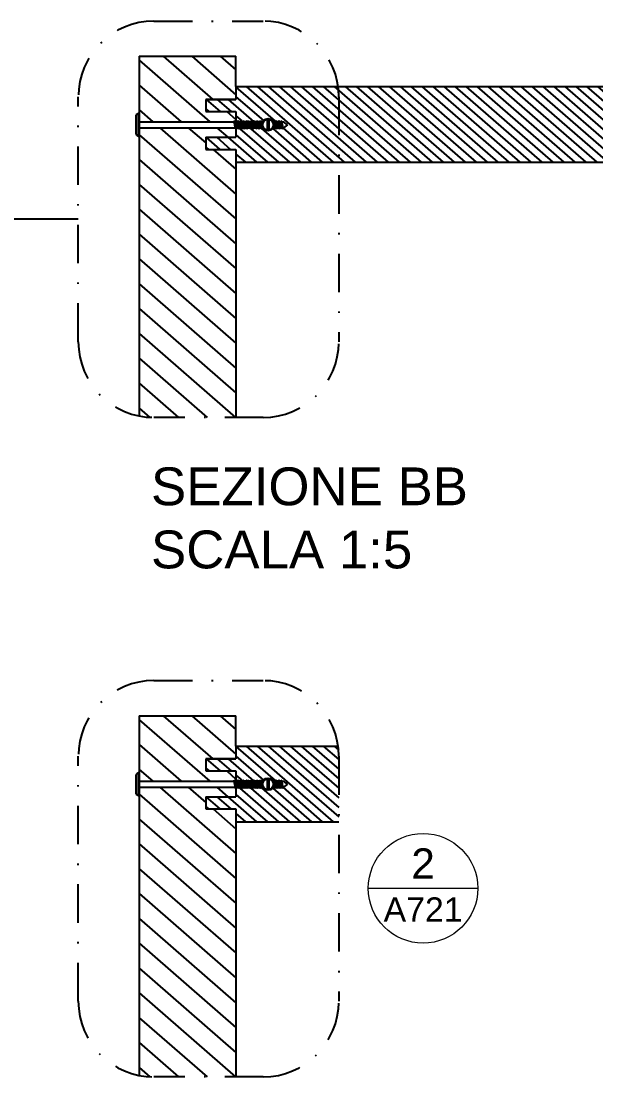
# Model space of a CAD drawing. Header units: millimetres. Extents: x -29 to 1292, y 25 to 454.
# Drawn here: x 201 to 239, y 62.1 to 131.8 of the extents above; entities that cross this region are included whole.
import ezdxf
from ezdxf.enums import TextEntityAlignment as Align

# ---------------------------------------------------------------- set-up
doc = ezdxf.new("R2010")
doc.units = ezdxf.units.MM
doc.linetypes.add('TRATTOPUNTO', pattern=[25.4, 12.7, -6.35, 0, -6.35])
doc.layers.get('0').update_dxf_attribs({"color": 70})
doc.layers.add('A-ANNO-SYMB', color=202, linetype='Continuous', lineweight=18)
for name, color, linetype in [('CONTORNO SEZIONI', 26, 'Continuous'), ('LINEE SEZIONATE', 5, 'Continuous'), ('SIMBOLI', 201, 'Continuous'), ('VITIGIUSTO', 61, 'Continuous')]:
    doc.layers.add(name, color=color, linetype=linetype)
doc.styles.add('ARIAL', font='arial.ttf')
doc.styles.get("Standard").update_dxf_attribs({"font": 'arial.ttf'})

# ---------------------------------------------------------------- blocks, each defined once
blk = doc.blocks.new('DETAGLI')
at = {"layer": 'A-ANNO-SYMB', "linetype": 'Continuous'}
blk.add_line((486.66, 356.17), (504.76, 356.17), dxfattribs=at)
blk.add_circle((495.71, 356.17), 9.05, dxfattribs=at)
for tag, p in [('TAVOLA', (495.71, 362.76)), ('SEZIONE', (495.71, 354.67))]:
    blk.add_attdef(tag, text='', height=5, dxfattribs=at).set_placement(p, align=Align.TOP_CENTER)

msp = doc.modelspace()

# ---------------------------------------------------------------- hatches: boundary and pattern name
h = msp.add_hatch()
h.set_pattern_fill('ANSI31', color=256, scale=0.39, angle=94)
h.set_pattern_definition([(139, (-511.7405, -56.5382), (-0.812365, -0.9345191), [])])
h.paths.add_polyline_path([(215.198, 127.515), (215.198, 129.515), (208.798, 129.515), (208.798, 125.193), (215.074, 125.193), (215.062, 125.258), (215.093, 125.251), (215.104, 125.193), (215.17, 125.193), (215.158, 125.258), (215.198, 125.249), (215.198, 125.865), (213.198, 125.865), (213.198, 126.665), (215.198, 126.665)])
h.paths.add_polyline_path([(215.198, 123.365), (213.198, 123.365), (213.198, 124.165), (215.198, 124.165), (215.198, 124.793), (215.179, 124.793), (215.185, 124.76), (215.176, 124.72), (215.16, 124.723), (215.147, 124.793), (208.798, 124.793), (208.798, 124.243), (208.798, 105.664), (215.198, 105.664)])
h = msp.add_hatch()
h.set_pattern_fill('ANSI31', color=256, scale=0.15, angle=94)
h.set_pattern_definition([(139, (-511.7405, -56.5382), (-0.3124481, -0.35943044), [])])
edge = h.paths.add_edge_path()
edge.add_line((263.736, 127.515), (215.198, 127.515))
edge.add_line((215.198, 127.515), (215.198, 126.665))
edge.add_line((215.198, 126.665), (213.198, 126.665))
edge.add_line((213.198, 126.665), (213.198, 125.865))
edge.add_line((213.198, 125.865), (215.198, 125.865))
edge.add_line((215.198, 125.865), (215.198, 125.207))
edge.add_line((215.198, 125.207), (215.2, 125.193))
edge.add_line((215.2, 125.193), (215.274, 125.193))
edge.add_line((215.274, 125.193), (215.262, 125.258))
edge.add_line((215.262, 125.258), (215.293, 125.251))
edge.add_line((215.293, 125.251), (215.304, 125.193))
edge.add_line((215.304, 125.193), (215.37, 125.193))
edge.add_line((215.37, 125.193), (215.358, 125.258))
edge.add_line((215.358, 125.258), (215.39, 125.251))
edge.add_line((215.39, 125.251), (215.4, 125.193))
edge.add_line((215.4, 125.193), (215.474, 125.193))
edge.add_line((215.474, 125.193), (215.462, 125.258))
edge.add_line((215.462, 125.258), (215.493, 125.251))
edge.add_line((215.493, 125.251), (215.504, 125.193))
edge.add_line((215.504, 125.193), (215.574, 125.193))
edge.add_line((215.574, 125.193), (215.562, 125.258))
edge.add_line((215.562, 125.258), (215.593, 125.251))
edge.add_line((215.593, 125.251), (215.604, 125.193))
edge.add_line((215.604, 125.193), (215.674, 125.193))
edge.add_line((215.674, 125.193), (215.662, 125.258))
edge.add_line((215.662, 125.258), (215.693, 125.251))
edge.add_line((215.693, 125.251), (215.704, 125.193))
edge.add_line((215.704, 125.193), (215.773, 125.193))
edge.add_line((215.773, 125.193), (215.761, 125.258))
edge.add_line((215.761, 125.258), (215.792, 125.251))
edge.add_line((215.792, 125.251), (215.803, 125.193))
edge.add_line((215.803, 125.193), (215.874, 125.193))
edge.add_line((215.874, 125.193), (215.862, 125.258))
edge.add_line((215.862, 125.258), (215.893, 125.251))
edge.add_line((215.893, 125.251), (215.904, 125.193))
edge.add_line((215.904, 125.193), (215.973, 125.193))
edge.add_line((215.973, 125.193), (215.961, 125.258))
edge.add_line((215.961, 125.258), (215.992, 125.251))
edge.add_line((215.992, 125.251), (216.003, 125.193))
edge.add_line((216.003, 125.193), (216.076, 125.193))
edge.add_line((216.076, 125.193), (216.064, 125.258))
edge.add_line((216.064, 125.258), (216.096, 125.251))
edge.add_line((216.096, 125.251), (216.106, 125.193))
edge.add_line((216.106, 125.193), (216.173, 125.193))
edge.add_line((216.173, 125.193), (216.161, 125.258))
edge.add_line((216.161, 125.258), (216.192, 125.251))
edge.add_line((216.192, 125.251), (216.203, 125.193))
edge.add_line((216.203, 125.193), (216.276, 125.193))
edge.add_line((216.276, 125.193), (216.264, 125.258))
edge.add_line((216.264, 125.258), (216.296, 125.251))
edge.add_line((216.296, 125.251), (216.306, 125.193))
edge.add_line((216.306, 125.193), (216.373, 125.193))
edge.add_line((216.373, 125.193), (216.361, 125.258))
edge.add_line((216.361, 125.258), (216.392, 125.251))
edge.add_line((216.392, 125.251), (216.403, 125.193))
edge.add_line((216.403, 125.193), (216.476, 125.193))
edge.add_line((216.476, 125.193), (216.464, 125.258))
edge.add_line((216.464, 125.258), (216.496, 125.251))
edge.add_line((216.496, 125.251), (216.506, 125.193))
edge.add_line((216.506, 125.193), (216.573, 125.193))
edge.add_line((216.573, 125.193), (216.561, 125.258))
edge.add_line((216.561, 125.258), (216.592, 125.251))
edge.add_line((216.592, 125.251), (216.603, 125.193))
edge.add_line((216.603, 125.193), (216.676, 125.193))
edge.add_line((216.676, 125.193), (216.664, 125.258))
edge.add_line((216.664, 125.258), (216.696, 125.251))
edge.add_line((216.696, 125.251), (216.706, 125.193))
edge.add_line((216.706, 125.193), (216.776, 125.193))
edge.add_line((216.776, 125.193), (216.765, 125.258))
edge.add_line((216.765, 125.258), (216.796, 125.251))
edge.add_line((216.796, 125.251), (216.807, 125.193))
edge.add_line((216.807, 125.193), (216.876, 125.193))
edge.add_line((216.876, 125.193), (216.864, 125.258))
edge.add_line((216.864, 125.258), (216.896, 125.251))
edge.add_line((216.896, 125.251), (216.906, 125.193))
edge.add_line((216.906, 125.193), (216.969, 125.193))
edge.add_arc((217.315, 124.993), 0.4, 141.16933, 150, ccw=False)
edge.add_line((217.003, 125.244), (217.002, 125.251))
edge.add_line((217.002, 125.251), (216.986, 125.255))
edge.add_line((216.986, 125.255), (216.978, 125.218))
edge.add_line((216.978, 125.218), (216.979, 125.21))
edge.add_arc((217.315, 124.993), 0.4, 140.03094, 147.07898, ccw=False)
edge.add_line((217.008, 125.25), (217.002, 125.251))
edge.add_line((217.002, 125.251), (217.003, 125.244))
edge.add_arc((217.315, 124.993), 0.4, 30, 141.16933, ccw=False)
edge.add_line((217.661, 125.193), (217.679, 125.193))
edge.add_line((217.679, 125.193), (217.667, 125.258))
edge.add_line((217.667, 125.258), (217.699, 125.251))
edge.add_line((217.699, 125.251), (217.709, 125.193))
edge.add_line((217.709, 125.193), (217.785, 125.193))
edge.add_line((217.785, 125.193), (217.773, 125.258))
edge.add_line((217.773, 125.258), (217.805, 125.251))
edge.add_line((217.805, 125.251), (217.816, 125.193))
edge.add_line((217.816, 125.193), (217.879, 125.193))
edge.add_line((217.879, 125.193), (217.867, 125.258))
edge.add_line((217.867, 125.258), (217.899, 125.251))
edge.add_line((217.899, 125.251), (217.909, 125.193))
edge.add_line((217.909, 125.193), (217.985, 125.193))
edge.add_line((217.985, 125.193), (217.973, 125.258))
edge.add_line((217.973, 125.258), (218.005, 125.251))
edge.add_line((218.005, 125.251), (218.016, 125.193))
edge.add_line((218.016, 125.193), (218.079, 125.193))
edge.add_line((218.079, 125.193), (218.067, 125.258))
edge.add_line((218.067, 125.258), (218.099, 125.251))
edge.add_line((218.099, 125.251), (218.109, 125.193))
edge.add_line((218.109, 125.193), (218.185, 125.193))
edge.add_line((218.185, 125.193), (218.173, 125.258))
edge.add_line((218.173, 125.258), (218.205, 125.251))
edge.add_line((218.205, 125.251), (218.216, 125.193))
edge.add_line((218.216, 125.193), (218.348, 125.193))
edge.add_line((218.348, 125.193), (218.598, 124.993))
edge.add_line((218.598, 124.993), (218.348, 124.793))
edge.add_line((218.348, 124.793), (218.29, 124.793))
edge.add_line((218.29, 124.793), (218.296, 124.76))
edge.add_line((218.296, 124.76), (218.287, 124.72))
edge.add_line((218.287, 124.72), (218.271, 124.723))
edge.add_line((218.271, 124.723), (218.258, 124.793))
edge.add_line((218.258, 124.793), (218.184, 124.793))
edge.add_line((218.184, 124.793), (218.19, 124.76))
edge.add_line((218.19, 124.76), (218.181, 124.72))
edge.add_line((218.181, 124.72), (218.165, 124.723))
edge.add_line((218.165, 124.723), (218.152, 124.793))
edge.add_line((218.152, 124.793), (218.09, 124.793))
edge.add_line((218.09, 124.793), (218.096, 124.76))
edge.add_line((218.096, 124.76), (218.087, 124.72))
edge.add_line((218.087, 124.72), (218.071, 124.723))
edge.add_line((218.071, 124.723), (218.058, 124.793))
edge.add_line((218.058, 124.793), (217.984, 124.793))
edge.add_line((217.984, 124.793), (217.99, 124.76))
edge.add_line((217.99, 124.76), (217.981, 124.72))
edge.add_line((217.981, 124.72), (217.965, 124.723))
edge.add_line((217.965, 124.723), (217.952, 124.793))
edge.add_line((217.952, 124.793), (217.89, 124.793))
edge.add_line((217.89, 124.793), (217.896, 124.76))
edge.add_line((217.896, 124.76), (217.887, 124.72))
edge.add_line((217.887, 124.72), (217.871, 124.723))
edge.add_line((217.871, 124.723), (217.858, 124.793))
edge.add_line((217.858, 124.793), (217.784, 124.793))
edge.add_line((217.784, 124.793), (217.79, 124.76))
edge.add_line((217.79, 124.76), (217.781, 124.72))
edge.add_line((217.781, 124.72), (217.765, 124.723))
edge.add_line((217.765, 124.723), (217.752, 124.793))
edge.add_line((217.752, 124.793), (217.69, 124.793))
edge.add_line((217.69, 124.793), (217.696, 124.76))
edge.add_line((217.696, 124.76), (217.687, 124.72))
edge.add_line((217.687, 124.72), (217.671, 124.723))
edge.add_line((217.671, 124.723), (217.659, 124.789))
edge.add_arc((217.315, 124.993), 0.4, 215.07897, 329.38193, ccw=False)
edge.add_line((216.988, 124.763), (216.978, 124.72))
edge.add_line((216.978, 124.72), (216.962, 124.723))
edge.add_line((216.962, 124.723), (216.949, 124.793))
edge.add_line((216.949, 124.793), (216.881, 124.793))
edge.add_line((216.881, 124.793), (216.887, 124.76))
edge.add_line((216.887, 124.76), (216.878, 124.72))
edge.add_line((216.878, 124.72), (216.862, 124.723))
edge.add_line((216.862, 124.723), (216.85, 124.793))
edge.add_line((216.85, 124.793), (216.781, 124.793))
edge.add_line((216.781, 124.793), (216.787, 124.76))
edge.add_line((216.787, 124.76), (216.778, 124.72))
edge.add_line((216.778, 124.72), (216.762, 124.723))
edge.add_line((216.762, 124.723), (216.749, 124.793))
edge.add_line((216.749, 124.793), (216.678, 124.793))
edge.add_line((216.678, 124.793), (216.684, 124.76))
edge.add_line((216.684, 124.76), (216.675, 124.72))
edge.add_line((216.675, 124.72), (216.659, 124.723))
edge.add_line((216.659, 124.723), (216.646, 124.793))
edge.add_line((216.646, 124.793), (216.581, 124.793))
edge.add_line((216.581, 124.793), (216.587, 124.76))
edge.add_line((216.587, 124.76), (216.578, 124.72))
edge.add_line((216.578, 124.72), (216.562, 124.723))
edge.add_line((216.562, 124.723), (216.549, 124.793))
edge.add_line((216.549, 124.793), (216.478, 124.793))
edge.add_line((216.478, 124.793), (216.484, 124.76))
edge.add_line((216.484, 124.76), (216.475, 124.72))
edge.add_line((216.475, 124.72), (216.459, 124.723))
edge.add_line((216.459, 124.723), (216.446, 124.793))
edge.add_line((216.446, 124.793), (216.381, 124.793))
edge.add_line((216.381, 124.793), (216.387, 124.76))
edge.add_line((216.387, 124.76), (216.378, 124.72))
edge.add_line((216.378, 124.72), (216.362, 124.723))
edge.add_line((216.362, 124.723), (216.349, 124.793))
edge.add_line((216.349, 124.793), (216.278, 124.793))
edge.add_line((216.278, 124.793), (216.284, 124.76))
edge.add_line((216.284, 124.76), (216.275, 124.72))
edge.add_line((216.275, 124.72), (216.259, 124.723))
edge.add_line((216.259, 124.723), (216.246, 124.793))
edge.add_line((216.246, 124.793), (216.181, 124.793))
edge.add_line((216.181, 124.793), (216.187, 124.76))
edge.add_line((216.187, 124.76), (216.178, 124.72))
edge.add_line((216.178, 124.72), (216.162, 124.723))
edge.add_line((216.162, 124.723), (216.149, 124.793))
edge.add_line((216.149, 124.793), (216.078, 124.793))
edge.add_line((216.078, 124.793), (216.084, 124.76))
edge.add_line((216.084, 124.76), (216.075, 124.72))
edge.add_line((216.075, 124.72), (216.059, 124.723))
edge.add_line((216.059, 124.723), (216.046, 124.793))
edge.add_line((216.046, 124.793), (215.979, 124.793))
edge.add_line((215.979, 124.793), (215.985, 124.76))
edge.add_line((215.985, 124.76), (215.976, 124.72))
edge.add_line((215.976, 124.72), (215.96, 124.723))
edge.add_line((215.96, 124.723), (215.947, 124.793))
edge.add_line((215.947, 124.793), (215.878, 124.793))
edge.add_line((215.878, 124.793), (215.884, 124.76))
edge.add_line((215.884, 124.76), (215.875, 124.72))
edge.add_line((215.875, 124.72), (215.859, 124.723))
edge.add_line((215.859, 124.723), (215.846, 124.793))
edge.add_line((215.846, 124.793), (215.779, 124.793))
edge.add_line((215.779, 124.793), (215.785, 124.76))
edge.add_line((215.785, 124.76), (215.776, 124.72))
edge.add_line((215.776, 124.72), (215.76, 124.723))
edge.add_line((215.76, 124.723), (215.747, 124.793))
edge.add_line((215.747, 124.793), (215.678, 124.793))
edge.add_line((215.678, 124.793), (215.684, 124.76))
edge.add_line((215.684, 124.76), (215.675, 124.72))
edge.add_line((215.675, 124.72), (215.659, 124.723))
edge.add_line((215.659, 124.723), (215.647, 124.793))
edge.add_line((215.647, 124.793), (215.579, 124.793))
edge.add_line((215.579, 124.793), (215.585, 124.76))
edge.add_line((215.585, 124.76), (215.576, 124.72))
edge.add_line((215.576, 124.72), (215.56, 124.723))
edge.add_line((215.56, 124.723), (215.547, 124.793))
edge.add_line((215.547, 124.793), (215.475, 124.793))
edge.add_line((215.475, 124.793), (215.481, 124.76))
edge.add_line((215.481, 124.76), (215.472, 124.72))
edge.add_line((215.472, 124.72), (215.456, 124.723))
edge.add_line((215.456, 124.723), (215.443, 124.793))
edge.add_line((215.443, 124.793), (215.379, 124.793))
edge.add_line((215.379, 124.793), (215.385, 124.76))
edge.add_line((215.385, 124.76), (215.376, 124.72))
edge.add_line((215.376, 124.72), (215.36, 124.723))
edge.add_line((215.36, 124.723), (215.347, 124.793))
edge.add_line((215.347, 124.793), (215.275, 124.793))
edge.add_line((215.275, 124.793), (215.281, 124.76))
edge.add_line((215.281, 124.76), (215.272, 124.72))
edge.add_line((215.272, 124.72), (215.256, 124.723))
edge.add_line((215.256, 124.723), (215.243, 124.793))
edge.add_line((215.243, 124.793), (215.198, 124.793))
edge.add_line((215.198, 124.793), (215.198, 124.165))
edge.add_line((215.198, 124.165), (213.198, 124.165))
edge.add_line((213.198, 124.165), (213.198, 123.365))
edge.add_line((213.198, 123.365), (215.198, 123.365))
edge.add_line((215.198, 123.365), (215.198, 122.515))
edge.add_line((215.198, 122.515), (263.736, 122.515))
edge.add_line((263.736, 122.515), (263.736, 127.515))
h = msp.add_hatch()
h.set_pattern_fill('ANSI31', color=256, scale=0.39, angle=94)
h.set_pattern_definition([(139, (-511.7405, -100.0895), (-0.812365, -0.9345191), [])])
h.paths.add_polyline_path([(215.198, 83.963), (215.198, 85.963), (208.798, 85.963), (208.798, 81.641), (215.074, 81.641), (215.062, 81.707), (215.093, 81.7), (215.104, 81.641), (215.17, 81.641), (215.158, 81.707), (215.198, 81.698), (215.198, 82.313), (213.198, 82.313), (213.198, 83.113), (215.198, 83.113)])
h.paths.add_polyline_path([(215.198, 79.813), (213.198, 79.813), (213.198, 80.613), (215.198, 80.613), (215.198, 81.241), (215.179, 81.241), (215.185, 81.209), (215.176, 81.168), (215.16, 81.172), (215.147, 81.241), (208.798, 81.241), (208.798, 80.691), (208.798, 62.112), (215.198, 62.112)])
h = msp.add_hatch()
h.set_pattern_fill('ANSI31', color=256, scale=0.15, angle=94)
h.set_pattern_definition([(139, (-511.7405, -100.0895), (-0.3124481, -0.35943044), [])])
edge = h.paths.add_edge_path()
edge.add_line((221.994, 83.963), (215.198, 83.963))
edge.add_line((215.198, 83.963), (215.198, 83.113))
edge.add_line((215.198, 83.113), (213.198, 83.113))
edge.add_line((213.198, 83.113), (213.198, 82.313))
edge.add_line((213.198, 82.313), (215.198, 82.313))
edge.add_line((215.198, 82.313), (215.198, 81.655))
edge.add_line((215.198, 81.655), (215.2, 81.641))
edge.add_line((215.2, 81.641), (215.274, 81.641))
edge.add_line((215.274, 81.641), (215.262, 81.707))
edge.add_line((215.262, 81.707), (215.293, 81.7))
edge.add_line((215.293, 81.7), (215.304, 81.641))
edge.add_line((215.304, 81.641), (215.37, 81.641))
edge.add_line((215.37, 81.641), (215.358, 81.707))
edge.add_line((215.358, 81.707), (215.39, 81.7))
edge.add_line((215.39, 81.7), (215.4, 81.641))
edge.add_line((215.4, 81.641), (215.474, 81.641))
edge.add_line((215.474, 81.641), (215.462, 81.707))
edge.add_line((215.462, 81.707), (215.493, 81.7))
edge.add_line((215.493, 81.7), (215.504, 81.641))
edge.add_line((215.504, 81.641), (215.574, 81.641))
edge.add_line((215.574, 81.641), (215.562, 81.707))
edge.add_line((215.562, 81.707), (215.593, 81.7))
edge.add_line((215.593, 81.7), (215.604, 81.641))
edge.add_line((215.604, 81.641), (215.674, 81.641))
edge.add_line((215.674, 81.641), (215.662, 81.707))
edge.add_line((215.662, 81.707), (215.693, 81.7))
edge.add_line((215.693, 81.7), (215.704, 81.641))
edge.add_line((215.704, 81.641), (215.773, 81.641))
edge.add_line((215.773, 81.641), (215.761, 81.707))
edge.add_line((215.761, 81.707), (215.792, 81.7))
edge.add_line((215.792, 81.7), (215.803, 81.641))
edge.add_line((215.803, 81.641), (215.874, 81.641))
edge.add_line((215.874, 81.641), (215.862, 81.707))
edge.add_line((215.862, 81.707), (215.893, 81.7))
edge.add_line((215.893, 81.7), (215.904, 81.641))
edge.add_line((215.904, 81.641), (215.973, 81.641))
edge.add_line((215.973, 81.641), (215.961, 81.707))
edge.add_line((215.961, 81.707), (215.992, 81.7))
edge.add_line((215.992, 81.7), (216.003, 81.641))
edge.add_line((216.003, 81.641), (216.076, 81.641))
edge.add_line((216.076, 81.641), (216.064, 81.707))
edge.add_line((216.064, 81.707), (216.096, 81.7))
edge.add_line((216.096, 81.7), (216.106, 81.641))
edge.add_line((216.106, 81.641), (216.173, 81.641))
edge.add_line((216.173, 81.641), (216.161, 81.707))
edge.add_line((216.161, 81.707), (216.192, 81.7))
edge.add_line((216.192, 81.7), (216.203, 81.641))
edge.add_line((216.203, 81.641), (216.276, 81.641))
edge.add_line((216.276, 81.641), (216.264, 81.707))
edge.add_line((216.264, 81.707), (216.296, 81.7))
edge.add_line((216.296, 81.7), (216.306, 81.641))
edge.add_line((216.306, 81.641), (216.373, 81.641))
edge.add_line((216.373, 81.641), (216.361, 81.707))
edge.add_line((216.361, 81.707), (216.392, 81.7))
edge.add_line((216.392, 81.7), (216.403, 81.641))
edge.add_line((216.403, 81.641), (216.476, 81.641))
edge.add_line((216.476, 81.641), (216.464, 81.707))
edge.add_line((216.464, 81.707), (216.496, 81.7))
edge.add_line((216.496, 81.7), (216.506, 81.641))
edge.add_line((216.506, 81.641), (216.573, 81.641))
edge.add_line((216.573, 81.641), (216.561, 81.707))
edge.add_line((216.561, 81.707), (216.592, 81.7))
edge.add_line((216.592, 81.7), (216.603, 81.641))
edge.add_line((216.603, 81.641), (216.676, 81.641))
edge.add_line((216.676, 81.641), (216.664, 81.707))
edge.add_line((216.664, 81.707), (216.696, 81.7))
edge.add_line((216.696, 81.7), (216.706, 81.641))
edge.add_line((216.706, 81.641), (216.776, 81.641))
edge.add_line((216.776, 81.641), (216.765, 81.707))
edge.add_line((216.765, 81.707), (216.796, 81.7))
edge.add_line((216.796, 81.7), (216.807, 81.641))
edge.add_line((216.807, 81.641), (216.876, 81.641))
edge.add_line((216.876, 81.641), (216.864, 81.707))
edge.add_line((216.864, 81.707), (216.896, 81.7))
edge.add_line((216.896, 81.7), (216.906, 81.641))
edge.add_line((216.906, 81.641), (216.969, 81.641))
edge.add_arc((217.315, 81.441), 0.4, 141.16933, 150, ccw=False)
edge.add_line((217.003, 81.692), (217.002, 81.7))
edge.add_line((217.002, 81.7), (216.986, 81.704))
edge.add_line((216.986, 81.704), (216.978, 81.667))
edge.add_line((216.978, 81.667), (216.979, 81.659))
edge.add_arc((217.315, 81.441), 0.4, 140.03094, 147.07898, ccw=False)
edge.add_line((217.008, 81.698), (217.002, 81.7))
edge.add_line((217.002, 81.7), (217.003, 81.692))
edge.add_arc((217.315, 81.441), 0.4, 30, 141.16933, ccw=False)
edge.add_line((217.661, 81.641), (217.679, 81.641))
edge.add_line((217.679, 81.641), (217.667, 81.707))
edge.add_line((217.667, 81.707), (217.699, 81.7))
edge.add_line((217.699, 81.7), (217.709, 81.641))
edge.add_line((217.709, 81.641), (217.785, 81.641))
edge.add_line((217.785, 81.641), (217.773, 81.707))
edge.add_line((217.773, 81.707), (217.805, 81.7))
edge.add_line((217.805, 81.7), (217.816, 81.641))
edge.add_line((217.816, 81.641), (217.879, 81.641))
edge.add_line((217.879, 81.641), (217.867, 81.707))
edge.add_line((217.867, 81.707), (217.899, 81.7))
edge.add_line((217.899, 81.7), (217.909, 81.641))
edge.add_line((217.909, 81.641), (217.985, 81.641))
edge.add_line((217.985, 81.641), (217.973, 81.707))
edge.add_line((217.973, 81.707), (218.005, 81.7))
edge.add_line((218.005, 81.7), (218.016, 81.641))
edge.add_line((218.016, 81.641), (218.079, 81.641))
edge.add_line((218.079, 81.641), (218.067, 81.707))
edge.add_line((218.067, 81.707), (218.099, 81.7))
edge.add_line((218.099, 81.7), (218.109, 81.641))
edge.add_line((218.109, 81.641), (218.185, 81.641))
edge.add_line((218.185, 81.641), (218.173, 81.707))
edge.add_line((218.173, 81.707), (218.205, 81.7))
edge.add_line((218.205, 81.7), (218.216, 81.641))
edge.add_line((218.216, 81.641), (218.348, 81.641))
edge.add_line((218.348, 81.641), (218.598, 81.441))
edge.add_line((218.598, 81.441), (218.348, 81.241))
edge.add_line((218.348, 81.241), (218.29, 81.241))
edge.add_line((218.29, 81.241), (218.296, 81.209))
edge.add_line((218.296, 81.209), (218.287, 81.168))
edge.add_line((218.287, 81.168), (218.271, 81.172))
edge.add_line((218.271, 81.172), (218.258, 81.241))
edge.add_line((218.258, 81.241), (218.184, 81.241))
edge.add_line((218.184, 81.241), (218.19, 81.209))
edge.add_line((218.19, 81.209), (218.181, 81.168))
edge.add_line((218.181, 81.168), (218.165, 81.172))
edge.add_line((218.165, 81.172), (218.152, 81.241))
edge.add_line((218.152, 81.241), (218.09, 81.241))
edge.add_line((218.09, 81.241), (218.096, 81.209))
edge.add_line((218.096, 81.209), (218.087, 81.168))
edge.add_line((218.087, 81.168), (218.071, 81.172))
edge.add_line((218.071, 81.172), (218.058, 81.241))
edge.add_line((218.058, 81.241), (217.984, 81.241))
edge.add_line((217.984, 81.241), (217.99, 81.209))
edge.add_line((217.99, 81.209), (217.981, 81.168))
edge.add_line((217.981, 81.168), (217.965, 81.172))
edge.add_line((217.965, 81.172), (217.952, 81.241))
edge.add_line((217.952, 81.241), (217.89, 81.241))
edge.add_line((217.89, 81.241), (217.896, 81.209))
edge.add_line((217.896, 81.209), (217.887, 81.168))
edge.add_line((217.887, 81.168), (217.871, 81.172))
edge.add_line((217.871, 81.172), (217.858, 81.241))
edge.add_line((217.858, 81.241), (217.784, 81.241))
edge.add_line((217.784, 81.241), (217.79, 81.209))
edge.add_line((217.79, 81.209), (217.781, 81.168))
edge.add_line((217.781, 81.168), (217.765, 81.172))
edge.add_line((217.765, 81.172), (217.752, 81.241))
edge.add_line((217.752, 81.241), (217.69, 81.241))
edge.add_line((217.69, 81.241), (217.696, 81.209))
edge.add_line((217.696, 81.209), (217.687, 81.168))
edge.add_line((217.687, 81.168), (217.671, 81.172))
edge.add_line((217.671, 81.172), (217.659, 81.238))
edge.add_arc((217.315, 81.441), 0.4, 215.07897, 329.38193, ccw=False)
edge.add_line((216.988, 81.212), (216.978, 81.168))
edge.add_line((216.978, 81.168), (216.962, 81.172))
edge.add_line((216.962, 81.172), (216.949, 81.241))
edge.add_line((216.949, 81.241), (216.881, 81.241))
edge.add_line((216.881, 81.241), (216.887, 81.209))
edge.add_line((216.887, 81.209), (216.878, 81.168))
edge.add_line((216.878, 81.168), (216.862, 81.172))
edge.add_line((216.862, 81.172), (216.85, 81.241))
edge.add_line((216.85, 81.241), (216.781, 81.241))
edge.add_line((216.781, 81.241), (216.787, 81.209))
edge.add_line((216.787, 81.209), (216.778, 81.168))
edge.add_line((216.778, 81.168), (216.762, 81.172))
edge.add_line((216.762, 81.172), (216.749, 81.241))
edge.add_line((216.749, 81.241), (216.678, 81.241))
edge.add_line((216.678, 81.241), (216.684, 81.209))
edge.add_line((216.684, 81.209), (216.675, 81.168))
edge.add_line((216.675, 81.168), (216.659, 81.172))
edge.add_line((216.659, 81.172), (216.646, 81.241))
edge.add_line((216.646, 81.241), (216.581, 81.241))
edge.add_line((216.581, 81.241), (216.587, 81.209))
edge.add_line((216.587, 81.209), (216.578, 81.168))
edge.add_line((216.578, 81.168), (216.562, 81.172))
edge.add_line((216.562, 81.172), (216.549, 81.241))
edge.add_line((216.549, 81.241), (216.478, 81.241))
edge.add_line((216.478, 81.241), (216.484, 81.209))
edge.add_line((216.484, 81.209), (216.475, 81.168))
edge.add_line((216.475, 81.168), (216.459, 81.172))
edge.add_line((216.459, 81.172), (216.446, 81.241))
edge.add_line((216.446, 81.241), (216.381, 81.241))
edge.add_line((216.381, 81.241), (216.387, 81.209))
edge.add_line((216.387, 81.209), (216.378, 81.168))
edge.add_line((216.378, 81.168), (216.362, 81.172))
edge.add_line((216.362, 81.172), (216.349, 81.241))
edge.add_line((216.349, 81.241), (216.278, 81.241))
edge.add_line((216.278, 81.241), (216.284, 81.209))
edge.add_line((216.284, 81.209), (216.275, 81.168))
edge.add_line((216.275, 81.168), (216.259, 81.172))
edge.add_line((216.259, 81.172), (216.246, 81.241))
edge.add_line((216.246, 81.241), (216.181, 81.241))
edge.add_line((216.181, 81.241), (216.187, 81.209))
edge.add_line((216.187, 81.209), (216.178, 81.168))
edge.add_line((216.178, 81.168), (216.162, 81.172))
edge.add_line((216.162, 81.172), (216.149, 81.241))
edge.add_line((216.149, 81.241), (216.078, 81.241))
edge.add_line((216.078, 81.241), (216.084, 81.209))
edge.add_line((216.084, 81.209), (216.075, 81.168))
edge.add_line((216.075, 81.168), (216.059, 81.172))
edge.add_line((216.059, 81.172), (216.046, 81.241))
edge.add_line((216.046, 81.241), (215.979, 81.241))
edge.add_line((215.979, 81.241), (215.985, 81.209))
edge.add_line((215.985, 81.209), (215.976, 81.168))
edge.add_line((215.976, 81.168), (215.96, 81.172))
edge.add_line((215.96, 81.172), (215.947, 81.241))
edge.add_line((215.947, 81.241), (215.878, 81.241))
edge.add_line((215.878, 81.241), (215.884, 81.209))
edge.add_line((215.884, 81.209), (215.875, 81.168))
edge.add_line((215.875, 81.168), (215.859, 81.172))
edge.add_line((215.859, 81.172), (215.846, 81.241))
edge.add_line((215.846, 81.241), (215.779, 81.241))
edge.add_line((215.779, 81.241), (215.785, 81.209))
edge.add_line((215.785, 81.209), (215.776, 81.168))
edge.add_line((215.776, 81.168), (215.76, 81.172))
edge.add_line((215.76, 81.172), (215.747, 81.241))
edge.add_line((215.747, 81.241), (215.678, 81.241))
edge.add_line((215.678, 81.241), (215.684, 81.209))
edge.add_line((215.684, 81.209), (215.675, 81.168))
edge.add_line((215.675, 81.168), (215.659, 81.172))
edge.add_line((215.659, 81.172), (215.647, 81.241))
edge.add_line((215.647, 81.241), (215.579, 81.241))
edge.add_line((215.579, 81.241), (215.585, 81.209))
edge.add_line((215.585, 81.209), (215.576, 81.168))
edge.add_line((215.576, 81.168), (215.56, 81.172))
edge.add_line((215.56, 81.172), (215.547, 81.241))
edge.add_line((215.547, 81.241), (215.475, 81.241))
edge.add_line((215.475, 81.241), (215.481, 81.209))
edge.add_line((215.481, 81.209), (215.472, 81.168))
edge.add_line((215.472, 81.168), (215.456, 81.172))
edge.add_line((215.456, 81.172), (215.443, 81.241))
edge.add_line((215.443, 81.241), (215.379, 81.241))
edge.add_line((215.379, 81.241), (215.385, 81.209))
edge.add_line((215.385, 81.209), (215.376, 81.168))
edge.add_line((215.376, 81.168), (215.36, 81.172))
edge.add_line((215.36, 81.172), (215.347, 81.241))
edge.add_line((215.347, 81.241), (215.275, 81.241))
edge.add_line((215.275, 81.241), (215.281, 81.209))
edge.add_line((215.281, 81.209), (215.272, 81.168))
edge.add_line((215.272, 81.168), (215.256, 81.172))
edge.add_line((215.256, 81.172), (215.243, 81.241))
edge.add_line((215.243, 81.241), (215.198, 81.241))
edge.add_line((215.198, 81.241), (215.198, 80.613))
edge.add_line((215.198, 80.613), (213.198, 80.613))
edge.add_line((213.198, 80.613), (213.198, 79.813))
edge.add_line((213.198, 79.813), (215.198, 79.813))
edge.add_line((215.198, 79.813), (215.198, 78.963))
edge.add_line((215.198, 78.963), (221.994, 78.963))
edge.add_line((221.994, 78.963), (221.994, 83.963))

# ---------------------------------------------------------------- linework, layer by layer
for p, q in [((213.198, 126.665), (215.198, 126.665)), ((221.993, 78.963), (221.994, 78.963))]:
    msp.add_line(p, q)
at = {"layer": 'CONTORNO SEZIONI', "linetype": 'TRATTOPUNTO', "ltscale": 0.2}
for points in [[(209.774, 131.835), (216.994, 131.835)], [(204.774, 110.664), (204.774, 126.835)], [(221.994, 126.835), (221.994, 110.664)], [(216.994, 105.664), (209.774, 105.664)], [(209.774, 88.283), (216.994, 88.283)], [(204.774, 67.112), (204.774, 83.283)], [(221.994, 83.283), (221.994, 67.112)], [(216.994, 62.112), (209.774, 62.112)]]:
    msp.add_lwpolyline(points, dxfattribs=at)
for centre, start, end in [((209.774, 126.835), 90, 180), ((216.994, 126.835), 0, 90), ((209.774, 110.664), 180, 270), ((216.994, 110.664), 270, 0), ((209.774, 83.283), 90, 180), ((216.994, 83.283), 0, 90), ((209.774, 67.112), 180, 270), ((216.994, 67.112), 270, 0)]:
    msp.add_arc(centre, 5, start, end, dxfattribs=at)
at = {"layer": 'LINEE SEZIONATE'}
for p, q in [((208.798, 129.515), (215.198, 129.515)), ((208.798, 129.515), (208.798, 105.76)), ((215.198, 127.515), (215.198, 129.515)), ((215.198, 127.515), (221.947, 127.515)), ((215.198, 127.515), (215.198, 126.665)), ((221.947, 127.515), (263.648, 127.515)), ((215.198, 126.665), (213.198, 126.665)), ((213.198, 126.665), (213.198, 125.865)), ((213.198, 125.865), (215.198, 125.865)), ((215.198, 125.865), (215.198, 125.207)), ((215.198, 125.207), (215.198, 124.165)), ((213.198, 124.165), (215.198, 124.165)), ((213.198, 124.165), (213.198, 123.365)), ((213.198, 123.365), (215.198, 123.365)), ((215.198, 123.365), (215.198, 105.664)), ((215.198, 122.515), (221.993, 122.515)), ((221.993, 122.515), (263.603, 122.515)), ((208.798, 85.963), (215.198, 85.963)), ((208.798, 85.963), (208.798, 62.208)), ((215.198, 83.963), (215.198, 85.963)), ((215.198, 83.963), (221.947, 83.963)), ((215.198, 83.963), (215.198, 83.113)), ((213.198, 83.113), (215.198, 83.113)), ((215.198, 83.113), (213.198, 83.113)), ((213.198, 83.113), (213.198, 82.313)), ((213.198, 82.313), (215.198, 82.313)), ((215.198, 82.313), (215.198, 81.241)), ((215.198, 81.241), (215.198, 80.613)), ((213.198, 80.613), (215.198, 80.613)), ((213.198, 80.613), (213.198, 79.813)), ((213.198, 79.813), (215.198, 79.813)), ((215.198, 79.813), (215.198, 62.112)), ((215.198, 78.963), (221.993, 78.963))]:
    msp.add_line(p, q, dxfattribs=at)
at = {"layer": 'SIMBOLI'}
for p, q in [((208.798, 124.243), (208.798, 124.343)), ((204.774, 118.749), (197.205, 118.749)), ((208.798, 80.691), (208.798, 80.791))]:
    msp.add_line(p, q, dxfattribs=at)
at = {"layer": 'VITIGIUSTO'}
for p, q in [((208.598, 124.343), (208.598, 125.643)), ((208.748, 125.743), (208.798, 125.743)), ((208.748, 124.243), (208.748, 125.743)), ((208.798, 125.743), (208.798, 124.243)), ((208.798, 125.193), (215.074, 125.193)), ((215.069, 125.218), (215.077, 125.255)), ((215.16, 124.723), (215.069, 125.218)), ((215.077, 125.255), (215.093, 125.251)), ((215.093, 125.251), (215.185, 124.76)), ((215.104, 125.193), (215.17, 125.193)), ((215.165, 125.218), (215.174, 125.255)), ((215.256, 124.723), (215.165, 125.218)), ((215.174, 125.255), (215.19, 125.251)), ((215.19, 125.251), (215.281, 124.76)), ((215.2, 125.193), (215.274, 125.193)), ((215.269, 125.218), (215.277, 125.255)), ((215.36, 124.723), (215.269, 125.218)), ((215.277, 125.255), (215.293, 125.251)), ((215.293, 125.251), (215.385, 124.76)), ((215.304, 125.193), (215.37, 125.193)), ((215.365, 125.218), (215.374, 125.255)), ((215.456, 124.723), (215.365, 125.218)), ((215.374, 125.255), (215.39, 125.251)), ((215.39, 125.251), (215.481, 124.76)), ((215.4, 125.193), (215.474, 125.193)), ((215.469, 125.218), (215.477, 125.255)), ((215.56, 124.723), (215.469, 125.218)), ((215.477, 125.255), (215.493, 125.251)), ((215.493, 125.251), (215.585, 124.76)), ((215.504, 125.193), (215.574, 125.193)), ((215.569, 125.218), (215.577, 125.255)), ((215.659, 124.723), (215.569, 125.218)), ((215.577, 125.255), (215.593, 125.251)), ((215.593, 125.251), (215.684, 124.76)), ((215.604, 125.193), (215.674, 125.193)), ((215.669, 125.218), (215.677, 125.255)), ((215.76, 124.723), (215.669, 125.218)), ((215.677, 125.255), (215.693, 125.251)), ((215.693, 125.251), (215.785, 124.76)), ((215.704, 125.193), (215.773, 125.193)), ((215.768, 125.218), (215.777, 125.255)), ((215.859, 124.723), (215.768, 125.218)), ((215.777, 125.255), (215.792, 125.251)), ((215.792, 125.251), (215.884, 124.76)), ((215.803, 125.193), (215.874, 125.193)), ((215.869, 125.218), (215.877, 125.255)), ((215.96, 124.723), (215.869, 125.218)), ((215.877, 125.255), (215.893, 125.251)), ((215.893, 125.251), (215.985, 124.76)), ((215.904, 125.193), (215.973, 125.193)), ((215.968, 125.218), (215.977, 125.255)), ((216.059, 124.723), (215.968, 125.218)), ((215.977, 125.255), (215.992, 125.251)), ((215.992, 125.251), (216.084, 124.76)), ((216.003, 125.193), (216.076, 125.193)), ((216.071, 125.218), (216.08, 125.255)), ((216.162, 124.723), (216.071, 125.218)), ((216.08, 125.255), (216.096, 125.251)), ((216.096, 125.251), (216.187, 124.76)), ((216.106, 125.193), (216.173, 125.193)), ((216.168, 125.218), (216.177, 125.255)), ((216.259, 124.723), (216.168, 125.218)), ((216.177, 125.255), (216.192, 125.251)), ((216.192, 125.251), (216.284, 124.76)), ((216.203, 125.193), (216.276, 125.193)), ((216.271, 125.218), (216.28, 125.255)), ((216.362, 124.723), (216.271, 125.218)), ((216.28, 125.255), (216.296, 125.251)), ((216.296, 125.251), (216.387, 124.76)), ((216.306, 125.193), (216.373, 125.193)), ((216.368, 125.218), (216.377, 125.255)), ((216.459, 124.723), (216.368, 125.218)), ((216.377, 125.255), (216.392, 125.251)), ((216.392, 125.251), (216.484, 124.76)), ((216.403, 125.193), (216.476, 125.193)), ((216.471, 125.218), (216.48, 125.255)), ((216.562, 124.723), (216.471, 125.218)), ((216.48, 125.255), (216.496, 125.251)), ((216.496, 125.251), (216.587, 124.76)), ((216.506, 125.193), (216.573, 125.193)), ((216.568, 125.218), (216.577, 125.255)), ((216.659, 124.723), (216.568, 125.218)), ((216.577, 125.255), (216.592, 125.251)), ((216.592, 125.251), (216.684, 124.76)), ((216.603, 125.193), (216.676, 125.193)), ((216.671, 125.218), (216.68, 125.255)), ((216.762, 124.723), (216.671, 125.218)), ((216.68, 125.255), (216.696, 125.251)), ((216.696, 125.251), (216.787, 124.76)), ((216.706, 125.193), (216.776, 125.193)), ((216.772, 125.218), (216.78, 125.255)), ((216.862, 124.723), (216.772, 125.218)), ((216.78, 125.255), (216.796, 125.251)), ((216.796, 125.251), (216.887, 124.76)), ((216.807, 125.193), (216.876, 125.193)), ((216.871, 125.218), (216.88, 125.255)), ((216.915, 124.978), (216.871, 125.218)), ((216.88, 125.255), (216.896, 125.251)), ((216.896, 125.251), (216.926, 125.087)), ((216.906, 125.193), (216.969, 125.193)), ((216.962, 124.723), (216.936, 124.865)), ((216.978, 125.218), (216.986, 125.255)), ((216.979, 125.21), (216.978, 125.218)), ((216.986, 125.255), (217.002, 125.251)), ((217.002, 125.251), (217.003, 125.244)), ((217.265, 125.353), (217.265, 124.632)), ((217.365, 125.353), (217.365, 124.632)), ((217.661, 125.193), (217.679, 125.193)), ((217.674, 125.218), (217.683, 125.255)), ((217.765, 124.723), (217.674, 125.218)), ((217.682, 124.835), (217.696, 124.76)), ((217.683, 125.255), (217.699, 125.251)), ((217.699, 125.251), (217.79, 124.76)), ((217.709, 125.193), (217.785, 125.193)), ((217.781, 125.218), (217.789, 125.255)), ((217.871, 124.723), (217.781, 125.218)), ((217.789, 125.255), (217.805, 125.251)), ((217.805, 125.251), (217.896, 124.76)), ((217.816, 125.193), (217.879, 125.193)), ((217.874, 125.218), (217.883, 125.255)), ((217.965, 124.723), (217.874, 125.218)), ((217.883, 125.255), (217.899, 125.251)), ((217.899, 125.251), (217.99, 124.76)), ((217.909, 125.193), (217.985, 125.193)), ((217.981, 125.218), (217.989, 125.255)), ((218.071, 124.723), (217.981, 125.218)), ((217.989, 125.255), (218.005, 125.251)), ((218.005, 125.251), (218.096, 124.76)), ((218.016, 125.193), (218.079, 125.193)), ((218.074, 125.218), (218.083, 125.255)), ((218.165, 124.723), (218.074, 125.218)), ((218.083, 125.255), (218.099, 125.251)), ((218.099, 125.251), (218.19, 124.76)), ((218.109, 125.193), (218.185, 125.193)), ((218.181, 125.218), (218.189, 125.255)), ((218.271, 124.723), (218.181, 125.218)), ((218.189, 125.255), (218.205, 125.251)), ((218.205, 125.251), (218.296, 124.76)), ((218.216, 125.193), (218.348, 125.193)), ((218.598, 124.993), (218.348, 125.193)), ((218.598, 124.993), (218.348, 124.793)), ((208.748, 124.243), (208.798, 124.243)), ((208.798, 124.793), (215.147, 124.793)), ((215.176, 124.72), (215.16, 124.723)), ((215.176, 124.72), (215.185, 124.76)), ((215.179, 124.793), (215.243, 124.793)), ((215.272, 124.72), (215.256, 124.723)), ((215.272, 124.72), (215.281, 124.76)), ((215.275, 124.793), (215.347, 124.793)), ((215.376, 124.72), (215.36, 124.723)), ((215.376, 124.72), (215.385, 124.76)), ((215.379, 124.793), (215.443, 124.793)), ((215.472, 124.72), (215.456, 124.723)), ((215.472, 124.72), (215.481, 124.76)), ((215.475, 124.793), (215.547, 124.793)), ((215.576, 124.72), (215.56, 124.723)), ((215.576, 124.72), (215.585, 124.76)), ((215.579, 124.793), (215.647, 124.793)), ((215.675, 124.72), (215.659, 124.723)), ((215.675, 124.72), (215.684, 124.76)), ((215.678, 124.793), (215.747, 124.793)), ((215.776, 124.72), (215.76, 124.723)), ((215.776, 124.72), (215.785, 124.76)), ((215.779, 124.793), (215.846, 124.793)), ((215.875, 124.72), (215.859, 124.723)), ((215.875, 124.72), (215.884, 124.76)), ((215.878, 124.793), (215.947, 124.793)), ((215.976, 124.72), (215.96, 124.723)), ((215.976, 124.72), (215.985, 124.76)), ((215.979, 124.793), (216.046, 124.793)), ((216.075, 124.72), (216.059, 124.723)), ((216.075, 124.72), (216.084, 124.76)), ((216.078, 124.793), (216.149, 124.793)), ((216.178, 124.72), (216.162, 124.723)), ((216.178, 124.72), (216.187, 124.76)), ((216.181, 124.793), (216.246, 124.793)), ((216.275, 124.72), (216.259, 124.723)), ((216.275, 124.72), (216.284, 124.76)), ((216.278, 124.793), (216.349, 124.793)), ((216.378, 124.72), (216.362, 124.723)), ((216.378, 124.72), (216.387, 124.76)), ((216.381, 124.793), (216.446, 124.793)), ((216.475, 124.72), (216.459, 124.723)), ((216.475, 124.72), (216.484, 124.76)), ((216.478, 124.793), (216.549, 124.793)), ((216.578, 124.72), (216.562, 124.723)), ((216.578, 124.72), (216.587, 124.76)), ((216.581, 124.793), (216.646, 124.793)), ((216.675, 124.72), (216.659, 124.723)), ((216.675, 124.72), (216.684, 124.76)), ((216.678, 124.793), (216.749, 124.793)), ((216.778, 124.72), (216.762, 124.723)), ((216.778, 124.72), (216.787, 124.76)), ((216.781, 124.793), (216.85, 124.793)), ((216.878, 124.72), (216.862, 124.723)), ((216.878, 124.72), (216.887, 124.76)), ((216.881, 124.793), (216.949, 124.793)), ((216.978, 124.72), (216.962, 124.723)), ((216.978, 124.72), (216.987, 124.76)), ((216.986, 124.765), (216.987, 124.76)), ((217.671, 124.723), (217.659, 124.789)), ((217.687, 124.72), (217.671, 124.723)), ((217.687, 124.72), (217.696, 124.76)), ((217.69, 124.793), (217.752, 124.793)), ((217.781, 124.72), (217.765, 124.723)), ((217.781, 124.72), (217.79, 124.76)), ((217.784, 124.793), (217.858, 124.793)), ((217.887, 124.72), (217.871, 124.723)), ((217.887, 124.72), (217.896, 124.76)), ((217.89, 124.793), (217.952, 124.793)), ((217.981, 124.72), (217.965, 124.723)), ((217.981, 124.72), (217.99, 124.76)), ((217.984, 124.793), (218.058, 124.793)), ((218.087, 124.72), (218.071, 124.723)), ((218.087, 124.72), (218.096, 124.76)), ((218.09, 124.793), (218.152, 124.793)), ((218.181, 124.72), (218.165, 124.723)), ((218.181, 124.72), (218.19, 124.76)), ((218.184, 124.793), (218.258, 124.793)), ((218.287, 124.72), (218.271, 124.723)), ((218.287, 124.72), (218.296, 124.76)), ((218.29, 124.793), (218.348, 124.793)), ((208.598, 80.791), (208.598, 82.091)), ((208.748, 82.191), (208.798, 82.191)), ((208.748, 80.691), (208.748, 82.191)), ((208.798, 82.191), (208.798, 80.691)), ((208.798, 81.641), (215.074, 81.641)), ((215.069, 81.667), (215.077, 81.704)), ((215.16, 81.172), (215.069, 81.667)), ((215.077, 81.704), (215.093, 81.7)), ((215.093, 81.7), (215.185, 81.209)), ((215.104, 81.641), (215.17, 81.641)), ((215.165, 81.667), (215.174, 81.704)), ((215.256, 81.172), (215.165, 81.667)), ((215.174, 81.704), (215.19, 81.7)), ((215.19, 81.7), (215.281, 81.209)), ((215.2, 81.641), (215.274, 81.641)), ((215.269, 81.667), (215.277, 81.704)), ((215.36, 81.172), (215.269, 81.667)), ((215.277, 81.704), (215.293, 81.7)), ((215.293, 81.7), (215.385, 81.209)), ((215.304, 81.641), (215.37, 81.641)), ((215.365, 81.667), (215.374, 81.704)), ((215.456, 81.172), (215.365, 81.667)), ((215.374, 81.704), (215.39, 81.7)), ((215.39, 81.7), (215.481, 81.209)), ((215.4, 81.641), (215.474, 81.641)), ((215.469, 81.667), (215.477, 81.704)), ((215.56, 81.172), (215.469, 81.667)), ((215.477, 81.704), (215.493, 81.7)), ((215.493, 81.7), (215.585, 81.209)), ((215.504, 81.641), (215.574, 81.641)), ((215.569, 81.667), (215.577, 81.704)), ((215.659, 81.172), (215.569, 81.667)), ((215.577, 81.704), (215.593, 81.7)), ((215.593, 81.7), (215.684, 81.209)), ((215.604, 81.641), (215.674, 81.641)), ((215.669, 81.667), (215.677, 81.704)), ((215.76, 81.172), (215.669, 81.667)), ((215.677, 81.704), (215.693, 81.7)), ((215.693, 81.7), (215.785, 81.209)), ((215.704, 81.641), (215.773, 81.641)), ((215.768, 81.667), (215.777, 81.704)), ((215.859, 81.172), (215.768, 81.667)), ((215.777, 81.704), (215.792, 81.7)), ((215.792, 81.7), (215.884, 81.209)), ((215.803, 81.641), (215.874, 81.641)), ((215.869, 81.667), (215.877, 81.704)), ((215.96, 81.172), (215.869, 81.667)), ((215.877, 81.704), (215.893, 81.7)), ((215.893, 81.7), (215.985, 81.209)), ((215.904, 81.641), (215.973, 81.641)), ((215.968, 81.667), (215.977, 81.704)), ((216.059, 81.172), (215.968, 81.667)), ((215.977, 81.704), (215.992, 81.7)), ((215.992, 81.7), (216.084, 81.209)), ((216.003, 81.641), (216.076, 81.641)), ((216.071, 81.667), (216.08, 81.704)), ((216.162, 81.172), (216.071, 81.667)), ((216.08, 81.704), (216.096, 81.7)), ((216.096, 81.7), (216.187, 81.209)), ((216.106, 81.641), (216.173, 81.641)), ((216.168, 81.667), (216.177, 81.704)), ((216.259, 81.172), (216.168, 81.667)), ((216.177, 81.704), (216.192, 81.7)), ((216.192, 81.7), (216.284, 81.209)), ((216.203, 81.641), (216.276, 81.641)), ((216.271, 81.667), (216.28, 81.704)), ((216.362, 81.172), (216.271, 81.667)), ((216.28, 81.704), (216.296, 81.7)), ((216.296, 81.7), (216.387, 81.209)), ((216.306, 81.641), (216.373, 81.641)), ((216.368, 81.667), (216.377, 81.704)), ((216.459, 81.172), (216.368, 81.667)), ((216.377, 81.704), (216.392, 81.7)), ((216.392, 81.7), (216.484, 81.209)), ((216.403, 81.641), (216.476, 81.641)), ((216.471, 81.667), (216.48, 81.704)), ((216.562, 81.172), (216.471, 81.667)), ((216.48, 81.704), (216.496, 81.7)), ((216.496, 81.7), (216.587, 81.209)), ((216.506, 81.641), (216.573, 81.641)), ((216.568, 81.667), (216.577, 81.704)), ((216.659, 81.172), (216.568, 81.667)), ((216.577, 81.704), (216.592, 81.7)), ((216.592, 81.7), (216.684, 81.209)), ((216.603, 81.641), (216.676, 81.641)), ((216.671, 81.667), (216.68, 81.704)), ((216.762, 81.172), (216.671, 81.667)), ((216.68, 81.704), (216.696, 81.7)), ((216.696, 81.7), (216.787, 81.209)), ((216.706, 81.641), (216.776, 81.641)), ((216.772, 81.667), (216.78, 81.704)), ((216.862, 81.172), (216.772, 81.667)), ((216.78, 81.704), (216.796, 81.7)), ((216.796, 81.7), (216.887, 81.209)), ((216.807, 81.641), (216.876, 81.641)), ((216.871, 81.667), (216.88, 81.704)), ((216.915, 81.427), (216.871, 81.667)), ((216.88, 81.704), (216.896, 81.7)), ((216.896, 81.7), (216.926, 81.535)), ((216.906, 81.641), (216.969, 81.641)), ((216.978, 81.667), (216.986, 81.704)), ((216.979, 81.659), (216.978, 81.667)), ((216.986, 81.704), (217.002, 81.7)), ((217.002, 81.7), (217.003, 81.692)), ((217.265, 81.802), (217.265, 81.081)), ((217.365, 81.802), (217.365, 81.081)), ((217.661, 81.641), (217.679, 81.641)), ((217.674, 81.667), (217.683, 81.704)), ((217.765, 81.172), (217.674, 81.667)), ((217.683, 81.704), (217.699, 81.7)), ((217.699, 81.7), (217.79, 81.209)), ((217.709, 81.641), (217.785, 81.641)), ((217.781, 81.667), (217.789, 81.704)), ((217.871, 81.172), (217.781, 81.667)), ((217.789, 81.704), (217.805, 81.7)), ((217.805, 81.7), (217.896, 81.209)), ((217.816, 81.641), (217.879, 81.641)), ((217.874, 81.667), (217.883, 81.704)), ((217.965, 81.172), (217.874, 81.667)), ((217.883, 81.704), (217.899, 81.7)), ((217.899, 81.7), (217.99, 81.209)), ((217.909, 81.641), (217.985, 81.641)), ((217.981, 81.667), (217.989, 81.704)), ((218.071, 81.172), (217.981, 81.667)), ((217.989, 81.704), (218.005, 81.7)), ((218.005, 81.7), (218.096, 81.209)), ((218.016, 81.641), (218.079, 81.641)), ((218.074, 81.667), (218.083, 81.704)), ((218.165, 81.172), (218.074, 81.667)), ((218.083, 81.704), (218.099, 81.7)), ((218.099, 81.7), (218.19, 81.209)), ((218.109, 81.641), (218.185, 81.641)), ((218.181, 81.667), (218.189, 81.704)), ((218.271, 81.172), (218.181, 81.667)), ((218.189, 81.704), (218.205, 81.7)), ((218.205, 81.7), (218.296, 81.209)), ((218.216, 81.641), (218.348, 81.641)), ((218.598, 81.441), (218.348, 81.641)), ((208.798, 81.241), (215.147, 81.241)), ((215.176, 81.168), (215.16, 81.172)), ((215.176, 81.168), (215.185, 81.209)), ((215.179, 81.241), (215.243, 81.241)), ((215.272, 81.168), (215.256, 81.172)), ((215.272, 81.168), (215.281, 81.209)), ((215.275, 81.241), (215.347, 81.241)), ((215.376, 81.168), (215.36, 81.172)), ((215.376, 81.168), (215.385, 81.209)), ((215.379, 81.241), (215.443, 81.241)), ((215.472, 81.168), (215.456, 81.172)), ((215.472, 81.168), (215.481, 81.209)), ((215.475, 81.241), (215.547, 81.241)), ((215.576, 81.168), (215.56, 81.172)), ((215.576, 81.168), (215.585, 81.209)), ((215.579, 81.241), (215.647, 81.241)), ((215.675, 81.168), (215.659, 81.172)), ((215.675, 81.168), (215.684, 81.209)), ((215.678, 81.241), (215.747, 81.241)), ((215.776, 81.168), (215.76, 81.172)), ((215.776, 81.168), (215.785, 81.209)), ((215.779, 81.241), (215.846, 81.241)), ((215.875, 81.168), (215.859, 81.172)), ((215.875, 81.168), (215.884, 81.209)), ((215.878, 81.241), (215.947, 81.241)), ((215.976, 81.168), (215.96, 81.172)), ((215.976, 81.168), (215.985, 81.209)), ((215.979, 81.241), (216.046, 81.241)), ((216.075, 81.168), (216.059, 81.172)), ((216.075, 81.168), (216.084, 81.209)), ((216.078, 81.241), (216.149, 81.241)), ((216.178, 81.168), (216.162, 81.172)), ((216.178, 81.168), (216.187, 81.209)), ((216.181, 81.241), (216.246, 81.241)), ((216.275, 81.168), (216.259, 81.172)), ((216.275, 81.168), (216.284, 81.209)), ((216.278, 81.241), (216.349, 81.241)), ((216.378, 81.168), (216.362, 81.172)), ((216.378, 81.168), (216.387, 81.209)), ((216.381, 81.241), (216.446, 81.241)), ((216.475, 81.168), (216.459, 81.172)), ((216.475, 81.168), (216.484, 81.209)), ((216.478, 81.241), (216.549, 81.241)), ((216.578, 81.168), (216.562, 81.172)), ((216.578, 81.168), (216.587, 81.209)), ((216.581, 81.241), (216.646, 81.241)), ((216.675, 81.168), (216.659, 81.172)), ((216.675, 81.168), (216.684, 81.209)), ((216.678, 81.241), (216.749, 81.241)), ((216.778, 81.168), (216.762, 81.172)), ((216.778, 81.168), (216.787, 81.209)), ((216.781, 81.241), (216.85, 81.241)), ((216.878, 81.168), (216.862, 81.172)), ((216.878, 81.168), (216.887, 81.209)), ((216.881, 81.241), (216.949, 81.241)), ((216.962, 81.172), (216.936, 81.314)), ((216.978, 81.168), (216.962, 81.172)), ((216.978, 81.168), (216.987, 81.209)), ((216.986, 81.214), (216.987, 81.209)), ((217.671, 81.172), (217.659, 81.238)), ((217.687, 81.168), (217.671, 81.172)), ((217.682, 81.283), (217.696, 81.209)), ((217.687, 81.168), (217.696, 81.209)), ((217.69, 81.241), (217.752, 81.241)), ((217.781, 81.168), (217.765, 81.172)), ((217.781, 81.168), (217.79, 81.209)), ((217.784, 81.241), (217.858, 81.241)), ((217.887, 81.168), (217.871, 81.172)), ((217.887, 81.168), (217.896, 81.209)), ((217.89, 81.241), (217.952, 81.241)), ((217.981, 81.168), (217.965, 81.172)), ((217.981, 81.168), (217.99, 81.209)), ((217.984, 81.241), (218.058, 81.241)), ((218.087, 81.168), (218.071, 81.172)), ((218.087, 81.168), (218.096, 81.209)), ((218.09, 81.241), (218.152, 81.241)), ((218.181, 81.168), (218.165, 81.172)), ((218.181, 81.168), (218.19, 81.209)), ((218.184, 81.241), (218.258, 81.241)), ((218.287, 81.168), (218.271, 81.172)), ((218.287, 81.168), (218.296, 81.209)), ((218.29, 81.241), (218.348, 81.241)), ((218.598, 81.441), (218.348, 81.241)), ((208.748, 80.691), (208.798, 80.691))]:
    msp.add_line(p, q, dxfattribs=at)
for centre in [(217.315, 124.993), (217.315, 81.441)]:
    msp.add_circle(centre, 0.4, dxfattribs=at)
for centre, radius, start, end in [((209.023, 125.168), 0.637, 115.56001, 131.82012), ((217.315, 124.993), 0.364, 97.89514, 262.10486), ((217.315, 124.993), 0.364, 277.89514, 82.10486), ((209.023, 124.818), 0.637, 228.17988, 244.43999), ((209.023, 81.616), 0.637, 115.56001, 131.82012), ((217.315, 81.441), 0.364, 97.89514, 262.10486), ((217.315, 81.441), 0.364, 277.89514, 82.10486), ((209.023, 81.266), 0.637, 228.17988, 244.43999)]:
    msp.add_arc(centre, radius, start, end, dxfattribs=at)

# ---------------------------------------------------------------- block references
at = {"layer": 'SIMBOLI'}
ref = msp.add_blockref('DETAGLI', (29.282, -67.902), dxfattribs=dict(at, xscale=0.4, yscale=0.4, zscale=0.4))
ref.add_attrib('SEZIONE', 'A721', dxfattribs={"layer": 'A-ANNO-SYMB', "linetype": 'Continuous', "height": 1.6, "style": 'ARIAL'}).set_placement((227.568, 73.966), align=Align.TOP_CENTER)
ref.add_attrib('TAVOLA', '2', dxfattribs={"layer": 'A-ANNO-SYMB', "linetype": 'Continuous', "height": 2, "style": 'ARIAL'}).set_placement((227.568, 77.203), align=Align.TOP_CENTER)

# ---------------------------------------------------------------- texts
at = {"insert": (209.578, 102.361), "char_height": 2.5, "attachment_point": 1, "style": 'ARIAL'}
msp.add_mtext_dynamic_manual_height_columns('SEZIONE BB\\PSCALA 1:5', width=36.35361, gutter_width=12.5, heights=[9.958], dxfattribs=at)

doc.saveas('drawing.dxf')
